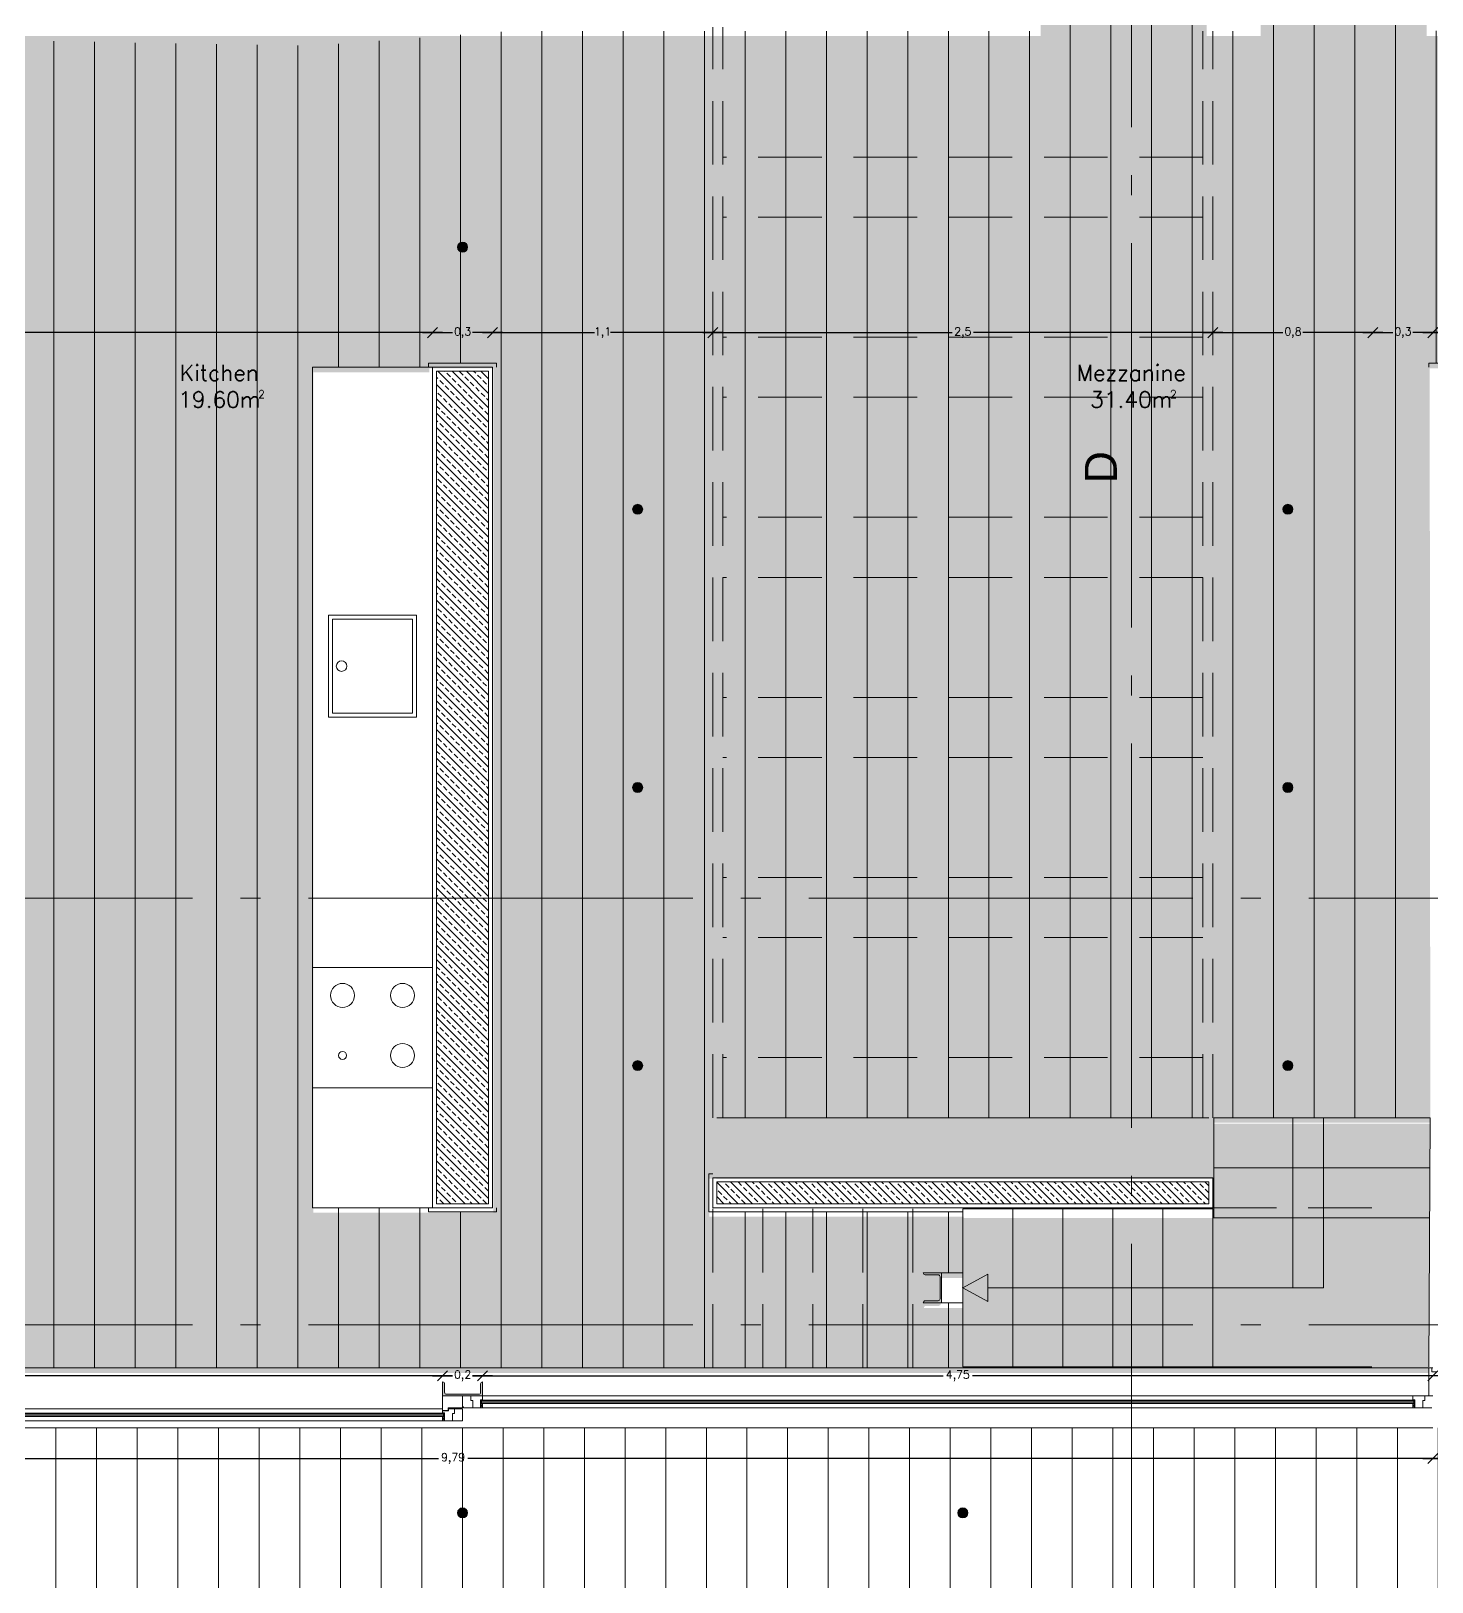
# Model space of a CAD drawing. Header units: inches. Extents: x 23 to 96, y 10 to 141.
# Drawn here: x 55.22 to 62.22, y 46.94 to 54.69 of the extents above; entities that cross this region are included whole.
import ezdxf

# ---------------------------------------------------------------- set-up
doc = ezdxf.new("R2010")
doc.units = ezdxf.units.IN
doc.header["$MEASUREMENT"] = 0
doc.linetypes.add('ACAD_ISO04W100', pattern=[30, 24, -3, 0, -3])
doc.linetypes.add('HIDDEN2', pattern=[4.7625, 3.175, -1.5875])
for name, color, linetype, lineweight in [('Cut', 2, 'Continuous', 5), ('Dash dot', 252, 'ACAD_ISO04W100', 0), ('Dimensions', 4, 'Continuous', 0), ('Dotted', 4, 'HIDDEN2', 0), ('Hatch Resistent stratum', 4, 'Continuous', 0), ('Hatch Wood pavement', 254, 'Continuous', 0), ('Legends', 7, 'Continuous', 0), ('Light points', 6, 'Continuous', 0), ('View in first plane', 250, 'Continuous', 0), ('View in second plane', 253, 'Continuous', 0)]:
    doc.layers.add(name, color=color, linetype=linetype, lineweight=lineweight)
doc.layers.add('Hatch solid 1', color=254, linetype='Continuous', lineweight=0, true_color=0xe8e8e8)
doc.styles.add('texto', font='txt.shx')
doc.dimstyles.new('André 1 50', dxfattribs={"dimtxt": 0.04, "dimasz": 0.05, "dimexe": 0.05, "dimexo": 0.05, "dimgap": 0.01, "dimtad": 0, "dimtih": 1, "dimtoh": 1, "dimlfac": -1, "dimzin": 9, "dimtxsty": 'texto', "dimblk": 'OBLIQUE', "dimcen": 0.08, "dimdle": 0.05, "dimse1": 1, "dimse2": 1, "dimazin": 0, "dimtfac": 1, "dimtmove": 0, "dimatfit": 3, "dimldrblk": 'NONE', "dimfxl": 1, "dimarcsym": 0})
pattern_1 = [(315, (-81674.977936, -49956.717895), (0.035921024484, 0.035921024484), []), (315, (-81674.977936, -49956.753817), (0.035921024484, 0.035921024484), [0.0254, -0.0127])]

# ---------------------------------------------------------------- blocks, each defined once
blk = doc.blocks.new('_Oblique')
at = {"color": 0, "linetype": 'ByBlock', "lineweight": -2}
blk.add_line((-0.5, -0.5), (0.5, 0.5), dxfattribs=at)
blk = doc.blocks.new('*D33')
at = {"layer": 'DEFPOINTS', "color": 0, "transparency": 16777216}
for p in [(62.2248, 47.7116), (62.5248, 47.7116), (62.2248, 47.5586)]:
    blk.add_point(p, dxfattribs=at)
at = {"layer": 'Dimensions', "color": 0, "lineweight": -2, "transparency": 16777216}
for p, q in [((62.1748, 47.5586), (62.3248, 47.5586)), ((62.5748, 47.5586), (62.4248, 47.5586))]:
    blk.add_line(p, q, dxfattribs=at)
at = {"layer": 'Dimensions', "color": 0, "lineweight": -2, "transparency": 16777216, "xscale": 0.05, "yscale": 0.05, "zscale": 0.05, "rotation": 180}
blk.add_blockref('_Oblique', (62.2248, 47.5586), dxfattribs=at)
at = {"layer": 'Dimensions', "color": 0, "lineweight": -2, "transparency": 16777216, "xscale": 0.05, "yscale": 0.05, "zscale": 0.05}
blk.add_blockref('_Oblique', (62.5248, 47.5586), dxfattribs=at)
at = {"layer": 'Dimensions', "color": 0, "transparency": 16777216, "insert": (62.3748, 47.5586), "char_height": 0.04, "attachment_point": 5, "style": 'texto'}
blk.add_mtext('0,3', dxfattribs=at)
blk = doc.blocks.new('_None')
blk = doc.blocks.new('*D34')
at = {"layer": 'DEFPOINTS', "color": 0, "transparency": 16777216}
for p in [(52.4298, 47.7116), (62.2248, 47.7116), (52.4298, 47.5586)]:
    blk.add_point(p, dxfattribs=at)
at = {"layer": 'Dimensions', "color": 0, "lineweight": -2, "transparency": 16777216}
for p, q in [((52.3798, 47.5586), (57.254, 47.5586)), ((62.2748, 47.5586), (57.4006, 47.5586))]:
    blk.add_line(p, q, dxfattribs=at)
at = {"layer": 'Dimensions', "color": 0, "lineweight": -2, "transparency": 16777216, "xscale": 0.05, "yscale": 0.05, "zscale": 0.05, "rotation": 180}
blk.add_blockref('_Oblique', (52.4298, 47.5586), dxfattribs=at)
at = {"layer": 'Dimensions', "color": 0, "lineweight": -2, "transparency": 16777216, "xscale": 0.05, "yscale": 0.05, "zscale": 0.05}
blk.add_blockref('_Oblique', (62.2248, 47.5586), dxfattribs=at)
at = {"layer": 'Dimensions', "color": 0, "transparency": 16777216, "insert": (57.3273, 47.5586), "char_height": 0.04, "attachment_point": 5, "style": 'texto'}
blk.add_mtext('9,79', dxfattribs=at)
blk = doc.blocks.new('*D52')
at = {"layer": 'DEFPOINTS', "color": 0, "transparency": 16777216}
for p in [(57.2248, 53.1843), (52.4498, 53.0116), (57.2248, 53.0116)]:
    blk.add_point(p, dxfattribs=at)
at = {"layer": 'Dimensions', "color": 0, "lineweight": -2, "transparency": 16777216}
for p, q in [((52.3998, 53.1843), (54.764, 53.1843)), ((57.2748, 53.1843), (54.9106, 53.1843))]:
    blk.add_line(p, q, dxfattribs=at)
at = {"layer": 'Dimensions', "color": 0, "lineweight": -2, "transparency": 16777216, "xscale": 0.05, "yscale": 0.05, "zscale": 0.05, "rotation": 180}
blk.add_blockref('_Oblique', (52.4498, 53.1843), dxfattribs=at)
at = {"layer": 'Dimensions', "color": 0, "lineweight": -2, "transparency": 16777216, "xscale": 0.05, "yscale": 0.05, "zscale": 0.05}
blk.add_blockref('_Oblique', (57.2248, 53.1843), dxfattribs=at)
at = {"layer": 'Dimensions', "color": 0, "transparency": 16777216, "insert": (54.8373, 53.1843), "char_height": 0.04, "attachment_point": 5, "style": 'texto'}
blk.add_mtext('4,78', dxfattribs=at)
blk = doc.blocks.new('*D53')
at = {"layer": 'DEFPOINTS', "color": 0, "transparency": 16777216}
for p in [(57.5248, 53.1843), (57.2248, 53.0116), (57.5248, 53.0116)]:
    blk.add_point(p, dxfattribs=at)
at = {"layer": 'Dimensions', "color": 0, "lineweight": -2, "transparency": 16777216}
for p, q in [((57.1748, 53.1843), (57.3248, 53.1843)), ((57.5748, 53.1843), (57.4248, 53.1843))]:
    blk.add_line(p, q, dxfattribs=at)
at = {"layer": 'Dimensions', "color": 0, "lineweight": -2, "transparency": 16777216, "xscale": 0.05, "yscale": 0.05, "zscale": 0.05, "rotation": 180}
blk.add_blockref('_Oblique', (57.2248, 53.1843), dxfattribs=at)
at = {"layer": 'Dimensions', "color": 0, "lineweight": -2, "transparency": 16777216, "xscale": 0.05, "yscale": 0.05, "zscale": 0.05}
blk.add_blockref('_Oblique', (57.5248, 53.1843), dxfattribs=at)
at = {"layer": 'Dimensions', "color": 0, "transparency": 16777216, "insert": (57.3748, 53.1843), "char_height": 0.04, "attachment_point": 5, "style": 'texto'}
blk.add_mtext('0,3', dxfattribs=at)
blk = doc.blocks.new('*D54')
at = {"layer": 'DEFPOINTS', "color": 0, "transparency": 16777216}
for p in [(63.5248, 53.1843), (62.2248, 53.0116), (63.5248, 53.0116)]:
    blk.add_point(p, dxfattribs=at)
at = {"layer": 'Dimensions', "color": 0, "lineweight": -2, "transparency": 16777216}
for p, q in [((62.1748, 53.1843), (62.8281, 53.1843)), ((63.5748, 53.1843), (62.9215, 53.1843))]:
    blk.add_line(p, q, dxfattribs=at)
at = {"layer": 'Dimensions', "color": 0, "lineweight": -2, "transparency": 16777216, "xscale": 0.05, "yscale": 0.05, "zscale": 0.05, "rotation": 180}
blk.add_blockref('_Oblique', (62.2248, 53.1843), dxfattribs=at)
at = {"layer": 'Dimensions', "color": 0, "lineweight": -2, "transparency": 16777216, "xscale": 0.05, "yscale": 0.05, "zscale": 0.05}
blk.add_blockref('_Oblique', (63.5248, 53.1843), dxfattribs=at)
at = {"layer": 'Dimensions', "color": 0, "transparency": 16777216, "insert": (62.8748, 53.1843), "char_height": 0.04, "attachment_point": 5, "style": 'texto'}
blk.add_mtext('1,3', dxfattribs=at)
blk = doc.blocks.new('*D56')
at = {"layer": 'DEFPOINTS', "color": 0, "transparency": 16777216}
for p in [(58.6248, 53.1843), (57.5248, 53.0116), (58.6248, 49.2616)]:
    blk.add_point(p, dxfattribs=at)
at = {"layer": 'Dimensions', "color": 0, "lineweight": -2, "transparency": 16777216}
for p, q in [((57.4748, 53.1843), (58.0348, 53.1843)), ((58.6748, 53.1843), (58.1148, 53.1843))]:
    blk.add_line(p, q, dxfattribs=at)
at = {"layer": 'Dimensions', "color": 0, "lineweight": -2, "transparency": 16777216, "xscale": 0.05, "yscale": 0.05, "zscale": 0.05, "rotation": 180}
blk.add_blockref('_Oblique', (57.5248, 53.1843), dxfattribs=at)
at = {"layer": 'Dimensions', "color": 0, "lineweight": -2, "transparency": 16777216, "xscale": 0.05, "yscale": 0.05, "zscale": 0.05}
blk.add_blockref('_Oblique', (58.6248, 53.1843), dxfattribs=at)
at = {"layer": 'Dimensions', "color": 0, "transparency": 16777216, "insert": (58.0748, 53.1843), "char_height": 0.04, "attachment_point": 5, "style": 'texto'}
blk.add_mtext('1,1', dxfattribs=at)
blk = doc.blocks.new('*D57')
at = {"layer": 'DEFPOINTS', "color": 0, "transparency": 16777216}
for p in [(61.1248, 53.1843), (58.6248, 49.2616), (61.1248, 49.2616)]:
    blk.add_point(p, dxfattribs=at)
at = {"layer": 'Dimensions', "color": 0, "lineweight": -2, "transparency": 16777216}
for p, q in [((58.5748, 53.1843), (59.8215, 53.1843)), ((61.1748, 53.1843), (59.9281, 53.1843))]:
    blk.add_line(p, q, dxfattribs=at)
at = {"layer": 'Dimensions', "color": 0, "lineweight": -2, "transparency": 16777216, "xscale": 0.05, "yscale": 0.05, "zscale": 0.05, "rotation": 180}
blk.add_blockref('_Oblique', (58.6248, 53.1843), dxfattribs=at)
at = {"layer": 'Dimensions', "color": 0, "lineweight": -2, "transparency": 16777216, "xscale": 0.05, "yscale": 0.05, "zscale": 0.05}
blk.add_blockref('_Oblique', (61.1248, 53.1843), dxfattribs=at)
at = {"layer": 'Dimensions', "color": 0, "transparency": 16777216, "insert": (59.8748, 53.1843), "char_height": 0.04, "attachment_point": 5, "style": 'texto'}
blk.add_mtext('2,5', dxfattribs=at)
blk = doc.blocks.new('*D58')
at = {"layer": 'DEFPOINTS', "color": 0, "transparency": 16777216}
for p in [(61.9248, 53.1843), (62.2248, 53.1843), (61.9248, 48.0116)]:
    blk.add_point(p, dxfattribs=at)
at = {"layer": 'Dimensions', "color": 0, "lineweight": -2, "transparency": 16777216}
for p, q in [((61.8748, 53.1843), (62.0248, 53.1843)), ((62.2748, 53.1843), (62.1248, 53.1843))]:
    blk.add_line(p, q, dxfattribs=at)
at = {"layer": 'Dimensions', "color": 0, "lineweight": -2, "transparency": 16777216, "xscale": 0.05, "yscale": 0.05, "zscale": 0.05, "rotation": 180}
blk.add_blockref('_Oblique', (61.9248, 53.1843), dxfattribs=at)
at = {"layer": 'Dimensions', "color": 0, "lineweight": -2, "transparency": 16777216, "xscale": 0.05, "yscale": 0.05, "zscale": 0.05}
blk.add_blockref('_Oblique', (62.2248, 53.1843), dxfattribs=at)
at = {"layer": 'Dimensions', "color": 0, "transparency": 16777216, "insert": (62.0748, 53.1843), "char_height": 0.04, "attachment_point": 5, "style": 'texto'}
blk.add_mtext('0,3', dxfattribs=at)
blk = doc.blocks.new('*D59')
at = {"layer": 'DEFPOINTS', "color": 0, "transparency": 16777216}
for p in [(61.1248, 53.1843), (61.1248, 53.1843), (61.9248, 48.0116)]:
    blk.add_point(p, dxfattribs=at)
at = {"layer": 'Dimensions', "color": 0, "lineweight": -2, "transparency": 16777216}
for p, q in [((61.0748, 53.1843), (61.4748, 53.1843)), ((61.9748, 53.1843), (61.5748, 53.1843))]:
    blk.add_line(p, q, dxfattribs=at)
at = {"layer": 'Dimensions', "color": 0, "lineweight": -2, "transparency": 16777216, "xscale": 0.05, "yscale": 0.05, "zscale": 0.05, "rotation": 180}
blk.add_blockref('_Oblique', (61.1248, 53.1843), dxfattribs=at)
at = {"layer": 'Dimensions', "color": 0, "lineweight": -2, "transparency": 16777216, "xscale": 0.05, "yscale": 0.05, "zscale": 0.05}
blk.add_blockref('_Oblique', (61.9248, 53.1843), dxfattribs=at)
at = {"layer": 'Dimensions', "color": 0, "transparency": 16777216, "insert": (61.5248, 53.1843), "char_height": 0.04, "attachment_point": 5, "style": 'texto'}
blk.add_mtext('0,8', dxfattribs=at)
blk = doc.blocks.new('*D69')
at = {"layer": 'DEFPOINTS', "color": 0, "transparency": 16777216}
for p in [(52.4748, 47.9416), (57.2748, 47.9719), (57.2748, 47.9416)]:
    blk.add_point(p, dxfattribs=at)
at = {"layer": 'Dimensions', "color": 0, "lineweight": -2, "transparency": 16777216}
for p, q in [((52.4248, 47.9719), (54.8215, 47.9719)), ((57.3248, 47.9719), (54.9281, 47.9719))]:
    blk.add_line(p, q, dxfattribs=at)
at = {"layer": 'Dimensions', "color": 0, "lineweight": -2, "transparency": 16777216, "xscale": 0.05, "yscale": 0.05, "zscale": 0.05, "rotation": 180}
blk.add_blockref('_Oblique', (52.4748, 47.9719), dxfattribs=at)
at = {"layer": 'Dimensions', "color": 0, "lineweight": -2, "transparency": 16777216, "xscale": 0.05, "yscale": 0.05, "zscale": 0.05}
blk.add_blockref('_Oblique', (57.2748, 47.9719), dxfattribs=at)
at = {"layer": 'Dimensions', "color": 0, "transparency": 16777216, "insert": (54.8748, 47.9719), "char_height": 0.04, "attachment_point": 5, "style": 'texto'}
blk.add_mtext('4,8', dxfattribs=at)
blk = doc.blocks.new('*D70')
at = {"layer": 'DEFPOINTS', "color": 0, "transparency": 16777216}
for p in [(57.2748, 47.9416), (57.4748, 47.9719), (57.4748, 47.9416)]:
    blk.add_point(p, dxfattribs=at)
at = {"layer": 'Dimensions', "color": 0, "lineweight": -2, "transparency": 16777216}
for p, q in [((57.2248, 47.9719), (57.3248, 47.9719)), ((57.5248, 47.9719), (57.4248, 47.9719))]:
    blk.add_line(p, q, dxfattribs=at)
at = {"layer": 'Dimensions', "color": 0, "lineweight": -2, "transparency": 16777216, "xscale": 0.05, "yscale": 0.05, "zscale": 0.05, "rotation": 180}
blk.add_blockref('_Oblique', (57.2748, 47.9719), dxfattribs=at)
at = {"layer": 'Dimensions', "color": 0, "lineweight": -2, "transparency": 16777216, "xscale": 0.05, "yscale": 0.05, "zscale": 0.05}
blk.add_blockref('_Oblique', (57.4748, 47.9719), dxfattribs=at)
at = {"layer": 'Dimensions', "color": 0, "transparency": 16777216, "insert": (57.3748, 47.9719), "char_height": 0.04, "attachment_point": 5, "style": 'texto'}
blk.add_mtext('0,2', dxfattribs=at)
blk = doc.blocks.new('*D71')
at = {"layer": 'DEFPOINTS', "color": 0, "transparency": 16777216}
for p in [(57.4748, 47.9416), (62.2248, 47.9719), (62.2248, 47.9719)]:
    blk.add_point(p, dxfattribs=at)
at = {"layer": 'Dimensions', "color": 0, "lineweight": -2, "transparency": 16777216}
for p, q in [((57.4248, 47.9719), (59.7765, 47.9719)), ((62.2748, 47.9719), (59.9231, 47.9719))]:
    blk.add_line(p, q, dxfattribs=at)
at = {"layer": 'Dimensions', "color": 0, "lineweight": -2, "transparency": 16777216, "xscale": 0.05, "yscale": 0.05, "zscale": 0.05, "rotation": 180}
blk.add_blockref('_Oblique', (57.4748, 47.9719), dxfattribs=at)
at = {"layer": 'Dimensions', "color": 0, "lineweight": -2, "transparency": 16777216, "xscale": 0.05, "yscale": 0.05, "zscale": 0.05}
blk.add_blockref('_Oblique', (62.2248, 47.9719), dxfattribs=at)
at = {"layer": 'Dimensions', "color": 0, "transparency": 16777216, "insert": (59.8498, 47.9719), "char_height": 0.04, "attachment_point": 5, "style": 'texto'}
blk.add_mtext('4,75', dxfattribs=at)

msp = doc.modelspace()

# ---------------------------------------------------------------- hatches: boundary and pattern name
at = {"layer": 'Cut'}
for points in [[(59.7689, 48.4866), (59.6769, 48.4866, 0.414214), (59.6869, 48.4766), (59.7509, 48.4766, -0.414214), (59.7609, 48.4666), (59.7609, 48.3566, -0.414214), (59.7509, 48.3466), (59.6869, 48.3466, 0.414214), (59.6769, 48.3366), (59.7689, 48.3366)], [(57.4748, 47.9416, 0.414214), (57.4648, 47.9316), (57.4648, 47.8896, -0.414214), (57.4548, 47.8796), (57.2948, 47.8796, -0.414214), (57.2848, 47.8896), (57.2848, 47.9316, 0.414214), (57.2748, 47.9416), (57.2748, 47.8716), (57.3748, 47.8716), (57.4158, 47.8716), (57.4748, 47.8716)]]:
    msp.add_hatch(color=256, dxfattribs=at).paths.add_polyline_path(points)
at = {"layer": 'Hatch Resistent stratum', "ltscale": 0.05}
h = msp.add_hatch(dxfattribs=at)
h.set_pattern_fill('ANSI33', color=256, scale=0.008, angle=-90, style=0)
h.set_pattern_definition(pattern_1)
h.paths.add_polyline_path([(57.5048, 52.9916), (57.2448, 52.9916), (57.2448, 48.8316), (57.5048, 48.8316)])
h = msp.add_hatch(dxfattribs=at)
h.set_pattern_fill('ANSI33', color=256, scale=0.008, angle=-90, style=0)
h.set_pattern_definition(pattern_1)
h.paths.add_polyline_path([(61.1048, 48.9416), (58.6448, 48.9416), (58.6448, 48.8316), (61.1048, 48.8316)])
at = {"layer": 'Hatch solid 1'}
h = msp.add_hatch(color=256, dxfattribs=at)
edge = h.paths.add_edge_path()
edge.add_line((62.2084, 52.9763), (62.2084, 52.9963))
edge.add_line((62.2084, 52.9963), (62.2084, 52.9863))
edge.add_line((62.2084, 52.9863), (62.2084, 53.0063))
edge.add_line((62.2084, 53.0063), (63.5484, 53.0063))
edge.add_line((63.5484, 53.0063), (63.5484, 52.6659))
edge.add_line((63.5484, 52.6659), (63.5284, 52.6659))
edge.add_line((63.5284, 52.6659), (63.5284, 48.0067))
edge.add_line((63.5284, 48.0067), (63.5484, 48.0067))
edge.add_line((63.5484, 48.0067), (63.5484, 44.9363))
edge.add_line((63.5484, 44.9363), (63.5584, 44.9363))
edge.add_line((63.5584, 44.9363), (63.5584, 44.8163))
edge.add_line((63.5584, 44.8163), (64.3484, 44.8163))
edge.add_line((64.3484, 44.8163), (64.3484, 44.9363))
edge.add_line((64.3484, 44.9363), (64.3484, 44.9563))
edge.add_line((64.3484, 44.9563), (65.4834, 44.9563))
edge.add_line((65.4834, 44.9563), (65.4834, 44.9363))
edge.add_line((65.4834, 44.9363), (65.4834, 44.8163))
edge.add_line((65.4834, 44.8163), (66.2734, 44.8163))
edge.add_line((66.2734, 44.8163), (66.2734, 44.9363))
edge.add_line((66.2734, 44.9363), (66.2834, 46.7413))
edge.add_line((66.2834, 46.7413), (65.2834, 46.7413))
edge.add_line((65.2834, 46.7413), (65.2834, 49.9313))
edge.add_line((65.2834, 49.9313), (65.4834, 49.9313))
edge.add_line((65.4834, 49.9313), (65.4834, 49.9113))
edge.add_line((65.4834, 49.9113), (65.4834, 49.7913))
edge.add_line((65.4834, 49.7913), (66.2734, 49.7913))
edge.add_line((66.2734, 49.7913), (66.2734, 49.9313))
edge.add_line((66.2734, 49.9313), (66.3034, 49.9313))
edge.add_line((66.3034, 49.9313), (66.4584, 49.9313))
edge.add_line((66.4584, 49.9313), (66.4584, 50.7413))
edge.add_line((66.4584, 50.7413), (66.3034, 50.7413))
edge.add_line((66.3034, 50.7413), (66.2834, 50.7413))
edge.add_line((66.2834, 50.7413), (66.2834, 51.7613))
edge.add_line((66.2834, 51.7613), (66.2734, 51.7613))
edge.add_line((66.2734, 51.7613), (66.2734, 51.8813))
edge.add_line((66.2734, 51.8813), (65.4834, 51.8813))
edge.add_line((65.4834, 51.8813), (65.4834, 51.7613))
edge.add_line((65.4834, 51.7613), (65.4834, 51.7413))
edge.add_line((65.4834, 51.7413), (65.2834, 51.7413))
edge.add_line((65.2834, 51.7413), (65.2834, 54.6688))
edge.add_line((65.2834, 54.6688), (62.2484, 54.6661))
edge.add_line((62.2484, 54.6661), (62.2284, 54.6661))
edge.add_line((62.2284, 54.6661), (62.2284, 54.6663))
edge.add_line((62.2284, 54.6663), (62.1934, 54.6663))
edge.add_line((62.1934, 54.6663), (62.1934, 54.9113))
edge.add_line((62.1934, 54.9113), (62.0934, 54.9113))
edge.add_line((62.0934, 54.9113), (62.0934, 54.8713))
edge.add_line((62.0934, 54.8713), (61.9934, 54.8713))
edge.add_line((61.9934, 54.8713), (61.9934, 54.8813))
edge.add_line((61.9934, 54.8813), (62.0834, 54.8813))
edge.add_line((62.0834, 54.8813), (62.0834, 54.9113))
edge.add_line((62.0834, 54.9113), (61.3634, 54.9113))
edge.add_line((61.3634, 54.9113), (61.3634, 54.6663))
edge.add_line((61.3634, 54.6663), (61.3134, 54.6663))
edge.add_line((61.3134, 54.6663), (61.1434, 54.6663))
edge.add_line((61.1434, 54.6663), (61.0934, 54.6663))
edge.add_line((61.0934, 54.6663), (61.0934, 54.9113))
edge.add_line((61.0934, 54.9113), (60.3734, 54.9113))
edge.add_line((60.3734, 54.9113), (60.3734, 54.8813))
edge.add_line((60.3734, 54.8813), (60.4634, 54.8813))
edge.add_line((60.4634, 54.8813), (60.4634, 54.8713))
edge.add_line((60.4634, 54.8713), (60.3634, 54.8713))
edge.add_line((60.3634, 54.8713), (60.3634, 54.9113))
edge.add_line((60.3634, 54.9113), (60.2634, 54.9113))
edge.add_line((60.2634, 54.9113), (60.2634, 54.6663))
edge.add_line((60.2634, 54.6663), (60.2134, 54.6663))
edge.add_line((60.2134, 54.6663), (57.8284, 54.6663))
edge.add_line((57.8284, 54.6663), (57.8284, 54.6663))
edge.add_line((57.8284, 54.6663), (56.6284, 54.6663))
edge.add_line((56.6284, 54.6663), (52.4634, 54.6659))
edge.add_line((52.4634, 54.6659), (50.3034, 54.6672))
edge.add_line((50.3034, 54.6672), (47.2784, 54.6661))
edge.add_line((47.2784, 54.6661), (47.2784, 54.666))
edge.add_line((47.2784, 54.666), (47.2784, 54.6663))
edge.add_line((47.2784, 54.6663), (44.5284, 54.6663))
edge.add_line((44.5284, 54.6663), (44.5284, 54.6659))
edge.add_line((44.5284, 54.6659), (44.5284, 47.9863))
edge.add_line((44.5284, 47.9863), (50.2834, 47.9863))
edge.add_line((50.2834, 47.9863), (50.2834, 53.0063))
edge.add_line((50.2834, 53.0063), (51.4734, 53.0063))
edge.add_line((51.4734, 53.0063), (51.4734, 52.9863))
edge.add_line((51.4734, 52.9863), (51.4734, 52.8313))
edge.add_line((51.4734, 52.8313), (52.2834, 52.8313))
edge.add_line((52.2834, 52.8313), (52.2834, 52.8363))
edge.add_line((52.2834, 52.8363), (52.2834, 52.9863))
edge.add_line((52.2834, 52.9863), (52.2834, 53.0067))
edge.add_line((52.2834, 53.0067), (52.4734, 53.0067))
edge.add_line((52.4734, 53.0067), (52.4734, 49.7663))
edge.add_line((52.4734, 49.7663), (52.4534, 49.7663))
edge.add_line((52.4534, 49.7663), (52.2984, 49.7663))
edge.add_line((52.2984, 49.7663), (52.2984, 48.9563))
edge.add_line((52.2984, 48.9563), (52.4738, 48.9563))
edge.add_line((52.4738, 48.9563), (52.4738, 48.7863))
edge.add_line((52.4738, 48.7863), (50.2834, 48.7863))
edge.add_line((50.2834, 48.7863), (50.2834, 47.9863))
edge.add_line((50.2834, 47.9863), (59.8784, 47.9863))
edge.add_line((59.8784, 47.9863), (59.8784, 48.3113))
edge.add_line((59.8784, 48.3113), (59.7725, 48.3113))
edge.add_line((59.7725, 48.3113), (59.6805, 48.3113))
edge.add_arc((59.6905, 48.3113), 0.01, 90, 180, ccw=False)
edge.add_line((59.6905, 48.3213), (59.7545, 48.3213))
edge.add_arc((59.7545, 48.3313), 0.01, 270, 360)
edge.add_line((59.7645, 48.3313), (59.7645, 48.4513))
edge.add_line((59.7645, 48.4513), (59.7545, 48.4513))
edge.add_arc((59.7545, 48.4413), 0.01, 0, 90, ccw=False)
edge.add_line((59.7645, 48.4413), (59.7725, 48.4613))
edge.add_line((59.7725, 48.4613), (59.8784, 48.4613))
edge.add_line((59.8784, 48.4613), (59.8784, 48.7663))
edge.add_line((59.8784, 48.7663), (58.6084, 48.7663))
edge.add_line((58.6084, 48.7663), (58.6084, 48.9563))
edge.add_line((58.6084, 48.9563), (58.6284, 48.9563))
edge.add_line((58.6284, 48.9563), (58.6484, 48.956))
edge.add_line((58.6484, 48.956), (61.1285, 48.956))
edge.add_line((61.1285, 48.956), (61.1284, 49.2363))
edge.add_line((61.1284, 49.2363), (62.2114, 49.2363))
edge.add_line((62.2114, 49.2363), (62.2084, 52.9763))
h.paths.add_polyline_path([(57.5284, 48.7863), (57.5284, 48.7864), (57.2084, 48.7864), (57.2084, 48.7863), (56.6284, 48.7863), (56.6284, 52.9863), (57.2084, 52.9863), (57.2084, 53.0063), (57.5284, 53.0063), (57.5284, 52.9863)], flags=16)
at = {"layer": 'Hatch solid 1', "ltscale": 0.02}
msp.add_hatch(color=256, dxfattribs=at).paths.add_polyline_path([(62.2113, 49.2312), (61.1248, 49.2312), (61.1248, 48.7612), (59.8748, 48.7612), (59.8748, 47.9862), (62.2044, 47.9862)])
at = {"layer": 'Hatch Wood pavement', "ltscale": 0.02}
h = msp.add_hatch(dxfattribs=at)
h.set_pattern_fill('ANSI31', color=256, scale=0.064, angle=45, style=0)
h.set_pattern_definition([(90, (2001.59127, 508.12779), (-0.2032, 0), [])])
h.paths.add_polyline_path([(63.2248, 47.7116), (62.5248, 47.7116), (62.2248, 47.7116), (52.4498, 47.7116), (52.4498, 45.9916), (37.5048, 45.9916), (37.5048, 48.8316), (44.2248, 48.8316), (44.2248, 54.7116), (42.2248, 54.7116), (39.2248, 54.7116), (39.2248, 55.0116), (36.2248, 55.0116), (36.2248, 44.7116), (63.2248, 44.7116)])
h = msp.add_hatch(dxfattribs=at)
h.set_pattern_fill('ANSI31', color=256, scale=0.064, angle=45, style=0)
h.set_pattern_definition([(90, (-30.01201, -8.7079), (-0.2032, 0), [])])
edge = h.paths.add_edge_path()
edge.add_line((62.2048, 52.9916), (62.2048, 53.0115))
edge.add_line((62.2048, 53.0115), (62.2048, 53.0116))
edge.add_line((62.2048, 53.0116), (62.2048, 53.0316))
edge.add_line((62.2048, 53.0316), (63.5448, 53.0316))
edge.add_line((63.5448, 53.0316), (63.5448, 52.6912))
edge.add_line((63.5448, 52.6912), (63.5248, 52.6912))
edge.add_line((63.5248, 52.6912), (63.5248, 48.032))
edge.add_line((63.5248, 48.032), (63.5448, 48.032))
edge.add_line((63.5448, 48.032), (63.5448, 44.9616))
edge.add_line((63.5448, 44.9616), (63.5548, 44.9616))
edge.add_line((63.5548, 44.9616), (63.5548, 44.8416))
edge.add_line((63.5548, 44.8416), (64.3448, 44.8416))
edge.add_line((64.3448, 44.8416), (64.3448, 44.9616))
edge.add_line((64.3448, 44.9616), (64.3448, 44.9816))
edge.add_line((64.3448, 44.9816), (65.4798, 44.9816))
edge.add_line((65.4798, 44.9816), (65.4798, 44.9616))
edge.add_line((65.4798, 44.9616), (65.4798, 44.8416))
edge.add_line((65.4798, 44.8416), (66.2698, 44.8416))
edge.add_line((66.2698, 44.8416), (66.2698, 44.9616))
edge.add_line((66.2698, 44.9616), (66.2798, 46.7666))
edge.add_line((66.2798, 46.7666), (65.2798, 46.7666))
edge.add_line((65.2798, 46.7666), (65.2798, 49.9566))
edge.add_line((65.2798, 49.9566), (65.4798, 49.9566))
edge.add_line((65.4798, 49.9566), (65.4798, 49.9366))
edge.add_line((65.4798, 49.9366), (65.4798, 49.8166))
edge.add_line((65.4798, 49.8166), (66.2698, 49.8166))
edge.add_line((66.2698, 49.8166), (66.2698, 49.9566))
edge.add_line((66.2698, 49.9566), (66.2998, 49.9566))
edge.add_line((66.2998, 49.9566), (66.4548, 49.9566))
edge.add_line((66.4548, 49.9566), (66.4548, 50.7666))
edge.add_line((66.4548, 50.7666), (66.2998, 50.7666))
edge.add_line((66.2998, 50.7666), (66.2798, 50.7666))
edge.add_line((66.2798, 50.7666), (66.2798, 51.7866))
edge.add_line((66.2798, 51.7866), (66.2698, 51.7866))
edge.add_line((66.2698, 51.7866), (66.2698, 51.9066))
edge.add_line((66.2698, 51.9066), (65.4798, 51.9066))
edge.add_line((65.4798, 51.9066), (65.4798, 51.7866))
edge.add_line((65.4798, 51.7866), (65.4798, 51.7666))
edge.add_line((65.4798, 51.7666), (65.2798, 51.7666))
edge.add_line((65.2798, 51.7666), (65.2798, 54.693))
edge.add_line((65.2798, 54.693), (62.2448, 54.693))
edge.add_line((62.2448, 54.693), (62.2248, 54.6924))
edge.add_line((62.2248, 54.6924), (62.2248, 54.6916))
edge.add_line((62.2248, 54.6916), (62.1898, 54.6916))
edge.add_line((62.1898, 54.6916), (62.1898, 54.9366))
edge.add_line((62.1898, 54.9366), (62.0898, 54.9366))
edge.add_line((62.0898, 54.9366), (62.0898, 54.8966))
edge.add_line((62.0898, 54.8966), (61.9898, 54.8966))
edge.add_line((61.9898, 54.8966), (61.9898, 54.9066))
edge.add_line((61.9898, 54.9066), (62.0798, 54.9066))
edge.add_line((62.0798, 54.9066), (62.0798, 54.9366))
edge.add_line((62.0798, 54.9366), (61.3598, 54.9366))
edge.add_line((61.3598, 54.9366), (61.3598, 54.6916))
edge.add_line((61.3598, 54.6916), (61.3098, 54.6916))
edge.add_line((61.3098, 54.6916), (61.1398, 54.6916))
edge.add_line((61.1398, 54.6916), (61.0898, 54.6916))
edge.add_line((61.0898, 54.6916), (61.0898, 54.9366))
edge.add_line((61.0898, 54.9366), (60.3698, 54.9366))
edge.add_line((60.3698, 54.9366), (60.3698, 54.9066))
edge.add_line((60.3698, 54.9066), (60.4598, 54.9066))
edge.add_line((60.4598, 54.9066), (60.4598, 54.8966))
edge.add_line((60.4598, 54.8966), (60.3598, 54.8966))
edge.add_line((60.3598, 54.8966), (60.3598, 54.9366))
edge.add_line((60.3598, 54.9366), (60.2598, 54.9366))
edge.add_line((60.2598, 54.9366), (60.2598, 54.6916))
edge.add_line((60.2598, 54.6916), (60.2098, 54.6916))
edge.add_line((60.2098, 54.6916), (57.8248, 54.6916))
edge.add_line((57.8248, 54.6916), (57.6161, 54.6916))
edge.add_line((57.6161, 54.6916), (56.6248, 54.6176))
edge.add_line((56.6248, 54.6176), (52.4598, 54.6916))
edge.add_line((52.4598, 54.6916), (50.2998, 54.6916))
edge.add_line((50.2998, 54.6916), (47.9971, 54.6916))
edge.add_line((47.9971, 54.6916), (47.7449, 54.6916))
edge.add_line((47.7449, 54.6916), (47.2748, 54.6916))
edge.add_line((47.2748, 54.6916), (44.5248, 54.6916))
edge.add_line((44.5248, 54.6916), (44.5248, 54.6912))
edge.add_line((44.5248, 54.6912), (44.5248, 48.0116))
edge.add_line((44.5248, 48.0116), (50.2798, 48.0116))
edge.add_line((50.2798, 48.0116), (50.2798, 53.0316))
edge.add_line((50.2798, 53.0316), (51.4698, 53.0316))
edge.add_line((51.4698, 53.0316), (51.4698, 53.0116))
edge.add_line((51.4698, 53.0116), (51.4698, 52.8566))
edge.add_line((51.4698, 52.8566), (52.2798, 52.8566))
edge.add_line((52.2798, 52.8566), (52.2798, 52.8616))
edge.add_line((52.2798, 52.8616), (52.2798, 53.0116))
edge.add_line((52.2798, 53.0116), (52.2798, 53.032))
edge.add_line((52.2798, 53.032), (52.4698, 53.032))
edge.add_line((52.4698, 53.032), (52.4698, 49.7916))
edge.add_line((52.4698, 49.7916), (52.4498, 49.7916))
edge.add_line((52.4498, 49.7916), (52.2948, 49.7916))
edge.add_line((52.2948, 49.7916), (52.2948, 48.9816))
edge.add_line((52.2948, 48.9816), (52.4702, 48.9816))
edge.add_line((52.4702, 48.9816), (52.4702, 48.8116))
edge.add_line((52.4702, 48.8116), (50.2998, 48.8116))
edge.add_line((50.2998, 48.8116), (50.2896, 48.0116))
edge.add_line((50.2896, 48.0116), (59.8748, 48.0116))
edge.add_line((59.8748, 48.0116), (59.8748, 48.3366))
edge.add_line((59.8748, 48.3366), (59.7689, 48.3366))
edge.add_line((59.7689, 48.3366), (59.6769, 48.3366))
edge.add_arc((59.6869, 48.3366), 0.01, 90, 180, ccw=False)
edge.add_line((59.6869, 48.3466), (59.7509, 48.3466))
edge.add_arc((59.7509, 48.3566), 0.01, 270, 360)
edge.add_line((59.7609, 48.3566), (59.7609, 48.4766))
edge.add_line((59.7609, 48.4766), (59.7509, 48.4766))
edge.add_arc((59.7509, 48.4666), 0.01, 0, 90, ccw=False)
edge.add_line((59.7609, 48.4666), (59.7689, 48.4866))
edge.add_line((59.7689, 48.4866), (59.8748, 48.4866))
edge.add_line((59.8748, 48.4866), (59.8748, 48.7916))
edge.add_line((59.8748, 48.7916), (58.6048, 48.7916))
edge.add_line((58.6048, 48.7916), (58.6048, 48.9816))
edge.add_line((58.6048, 48.9816), (58.6248, 49.2616))
edge.add_line((58.6248, 49.2616), (58.6448, 49.2616))
edge.add_line((58.6448, 49.2616), (61.1048, 49.2616))
edge.add_line((61.1048, 49.2616), (61.1248, 49.2616))
edge.add_line((61.1248, 49.2616), (62.2048, 49.2616))
edge.add_line((62.2048, 49.2616), (62.2048, 52.9916))
h.paths.add_polyline_path([(57.5448, 48.8116), (57.5448, 48.7916), (57.2048, 48.7916), (57.2048, 48.8116), (56.6248, 48.8116), (56.6248, 53.0116), (57.2048, 53.0116), (57.2048, 53.0316), (57.5448, 53.0316), (57.5448, 53.0116)], flags=16)
at = {"layer": 'Light points'}
for points in [[(57.3498, 53.6116, 1), (57.3998, 53.6116, 1)], [(58.2248, 52.3016, 1), (58.2748, 52.3016, 1)], [(61.4748, 52.3016, 1), (61.5248, 52.3016, 1)], [(58.2248, 50.9116, 1), (58.2748, 50.9116, 1)], [(61.4748, 50.9116, 1), (61.5248, 50.9116, 1)], [(58.2248, 49.5216, 1), (58.2748, 49.5216, 1)], [(61.4748, 49.5216, 1), (61.5248, 49.5216, 1)], [(57.3498, 47.2866, 1), (57.3998, 47.2866, 1)], [(59.8498, 47.2866, 1), (59.8998, 47.2866, 1)]]:
    msp.add_hatch(color=256, dxfattribs=at).paths.add_polyline_path(points)

# ---------------------------------------------------------------- linework, layer by layer
at = {"layer": 'Cut'}
for p, q in [((57.2248, 53.0116), (57.2248, 48.8116)), ((57.5248, 53.0116), (57.2248, 53.0116)), ((57.5248, 53.0116), (57.5248, 48.8116)), ((57.2448, 52.9916), (57.2448, 48.8316)), ((57.5048, 52.9916), (57.2448, 52.9916)), ((57.5048, 52.9916), (57.5048, 48.8316)), ((58.6248, 48.8116), (58.6248, 48.9616)), ((61.1248, 48.9616), (58.6248, 48.9616)), ((58.6448, 48.8316), (58.6448, 48.9416)), ((61.1048, 48.9416), (58.6448, 48.9416)), ((61.1048, 48.9416), (61.1048, 48.8316)), ((61.1248, 48.9616), (61.1248, 48.8116)), ((57.5048, 48.8316), (57.2448, 48.8316)), ((61.1048, 48.8316), (58.6448, 48.8316)), ((57.5248, 48.8116), (57.2248, 48.8116)), ((61.1248, 48.8116), (58.6248, 48.8116)), ((59.7689, 48.4866), (59.6769, 48.4866)), ((59.6769, 48.4866), (59.6769, 48.4866)), ((59.7509, 48.4766), (59.6869, 48.4766)), ((59.7609, 48.3566), (59.7609, 48.4666)), ((59.7689, 48.3366), (59.7689, 48.4866)), ((59.7689, 48.3366), (59.6769, 48.3366)), ((59.6769, 48.3366), (59.6769, 48.3366)), ((59.7509, 48.3466), (59.6869, 48.3466)), ((62.2044, 47.8716), (62.2044, 48.0116)), ((62.2044, 48.0116), (62.2194, 48.0116)), ((62.2194, 47.9916), (62.2194, 48.0116)), ((62.2194, 47.9916), (62.2448, 47.9916)), ((57.2748, 47.9416), (57.2748, 47.8716)), ((57.2748, 47.9416), (57.2748, 47.9416)), ((57.2848, 47.9316), (57.2848, 47.8896)), ((57.4648, 47.9316), (57.4648, 47.8896)), ((57.4748, 47.9416), (57.4748, 47.8716)), ((57.4748, 47.9416), (57.4748, 47.9416)), ((57.3748, 47.8716), (57.2748, 47.8716)), ((57.2748, 47.7986), (57.2748, 47.8716)), ((57.4548, 47.8796), (57.2948, 47.8796)), ((57.3748, 47.8716), (57.4158, 47.8716)), ((57.3748, 47.8116), (57.3748, 47.8716)), ((57.4748, 47.8716), (57.4158, 47.8716)), ((57.4158, 47.8486), (57.4158, 47.8716)), ((57.4258, 47.8486), (57.4158, 47.8486)), ((57.4258, 47.8116), (57.4258, 47.8486)), ((57.4648, 47.8516), (57.4648, 47.8316)), ((57.4648, 47.8516), (57.4748, 47.8516)), ((57.4648, 47.8316), (57.4648, 47.8116)), ((57.4748, 47.8316), (57.4648, 47.8316)), ((57.4748, 47.8116), (57.4648, 47.8316)), ((57.4748, 47.8316), (57.4648, 47.8116)), ((57.4668, 47.8496), (62.1328, 47.8496)), ((57.4668, 47.8496), (57.4668, 47.8336)), ((57.4668, 47.8456), (62.1328, 47.8456)), ((57.4668, 47.8376), (62.1328, 47.8376)), ((57.4668, 47.8336), (62.1328, 47.8336)), ((57.4698, 47.8376), (57.4698, 47.8456)), ((57.4748, 47.8516), (57.4748, 47.8716)), ((57.4748, 47.8116), (57.4748, 47.8316)), ((62.1248, 47.8716), (62.1838, 47.8716)), ((62.1248, 47.8516), (62.1248, 47.8716)), ((62.1348, 47.8516), (62.1248, 47.8516)), ((62.1248, 47.8116), (62.1248, 47.8316)), ((62.1248, 47.8316), (62.1348, 47.8316)), ((62.1248, 47.8116), (62.1348, 47.8316)), ((62.1248, 47.8316), (62.1348, 47.8116)), ((62.1298, 47.8376), (62.1298, 47.8456)), ((62.1328, 47.8496), (62.1328, 47.8336)), ((62.1348, 47.8516), (62.1348, 47.8316)), ((62.1348, 47.8316), (62.1348, 47.8116)), ((62.1738, 47.8116), (62.1738, 47.8486)), ((62.1738, 47.8486), (62.1838, 47.8486)), ((62.1838, 47.8486), (62.1838, 47.8716)), ((62.2248, 47.8716), (62.1838, 47.8716)), ((52.4668, 47.7846), (57.2828, 47.7846)), ((52.4668, 47.7806), (57.2828, 47.7806)), ((52.4668, 47.7726), (57.2828, 47.7726)), ((52.4668, 47.7686), (57.2828, 47.7686)), ((57.2748, 47.7986), (57.3023, 47.7986)), ((57.2748, 47.7866), (57.2748, 47.7966)), ((57.2748, 47.7966), (57.3043, 47.7966)), ((57.2848, 47.7866), (57.2748, 47.7866)), ((57.2748, 47.7466), (57.2748, 47.7666)), ((57.2748, 47.7666), (57.2848, 47.7666)), ((57.2748, 47.7466), (57.2848, 47.7666)), ((57.2748, 47.7666), (57.2848, 47.7466)), ((57.2848, 47.7466), (57.2748, 47.7466)), ((57.2798, 47.7726), (57.2798, 47.7806)), ((57.2828, 47.7846), (57.2828, 47.7686)), ((57.2848, 47.7866), (57.2848, 47.7666)), ((57.2848, 47.7666), (57.2848, 47.7466)), ((57.2848, 47.7466), (57.3238, 47.7466)), ((57.3748, 47.8116), (57.3023, 47.8116)), ((57.3023, 47.7986), (57.3023, 47.8116)), ((57.3748, 47.8066), (57.3043, 47.8066)), ((57.3043, 47.7966), (57.3043, 47.8066)), ((57.3238, 47.7466), (57.3238, 47.7836)), ((57.3238, 47.7836), (57.3338, 47.7836)), ((57.3748, 47.7466), (57.3238, 47.7466)), ((57.3338, 47.8066), (57.3338, 47.7836)), ((57.3798, 47.8166), (57.3748, 47.8166)), ((57.3748, 47.8066), (57.3748, 47.7466)), ((57.3798, 47.8116), (57.3798, 47.8166)), ((57.4258, 47.8116), (57.3798, 47.8116)), ((57.4648, 47.8116), (57.4258, 47.8116)), ((57.4648, 47.8116), (57.4748, 47.8116)), ((62.1348, 47.8116), (62.1248, 47.8116)), ((62.1348, 47.8116), (62.1738, 47.8116)), ((62.1738, 47.8116), (62.2198, 47.8116))]:
    msp.add_line(p, q, dxfattribs=at)
for centre, start, end in [((59.6869, 48.4866), 180, 270), ((59.7509, 48.4666), 0, 90), ((59.6869, 48.3366), 90, 180), ((59.7509, 48.3566), 270, 0), ((57.2748, 47.9316), 360, 90), ((57.4748, 47.9316), 90, 180), ((57.2948, 47.8896), 180, 270), ((57.4548, 47.8896), 270, 0)]:
    msp.add_arc(centre, 0.01, start, end, dxfattribs=at)
at = {"layer": 'Dash dot', "ltscale": 0.08}
for p, q in [((60.7185, 44.2116), (60.7185, 61.5116)), ((71.0248, 50.3579), (35.7248, 50.3579)), ((71.0248, 48.2261), (35.7248, 48.2261))]:
    msp.add_line(p, q, dxfattribs=at)
at = {"layer": 'Dotted', "ltscale": 0.1}
for p, q in [((58.6248, 49.2616), (58.6248, 54.7116)), ((58.6748, 49.2616), (58.6748, 54.7116)), ((61.0748, 49.2616), (61.0748, 54.6916)), ((61.1248, 49.2616), (61.1248, 54.6916)), ((61.0748, 54.0616), (58.6748, 54.0616)), ((61.0748, 53.7616), (58.6748, 53.7616)), ((61.0748, 53.1616), (58.6748, 53.1616)), ((61.0748, 52.8616), (58.6748, 52.8616)), ((61.0748, 52.2616), (58.6748, 52.2616)), ((61.0748, 51.9616), (58.6748, 51.9616)), ((61.0748, 51.3616), (58.6748, 51.3616)), ((61.0748, 51.0616), (58.6748, 51.0616)), ((61.0748, 50.4616), (58.6748, 50.4616)), ((61.0748, 50.1616), (58.6748, 50.1616)), ((61.0748, 49.5616), (58.6748, 49.5616)), ((58.6248, 48.0116), (58.6248, 48.8116)), ((58.8748, 48.0116), (58.8748, 48.8116)), ((59.1248, 48.0116), (59.1248, 48.8116)), ((59.3748, 48.0116), (59.3748, 48.8116)), ((59.6248, 48.0116), (59.6248, 48.8116)), ((61.1248, 48.8116), (61.9248, 48.8116))]:
    msp.add_line(p, q, dxfattribs=at)
at = {"layer": 'Light points'}
for centre in [(57.3748, 53.6116), (58.2498, 52.3016), (61.4998, 52.3016), (58.2498, 50.9116), (61.4998, 50.9116), (58.2498, 49.5216), (61.4998, 49.5216), (57.3748, 47.2866), (59.8748, 47.2866)]:
    msp.add_circle(centre, 0.025, dxfattribs=at)
at = {"layer": 'View in first plane'}
for p, q in [((56.6248, 48.8116), (56.6248, 53.0116)), ((57.2248, 53.0116), (56.6248, 53.0116)), ((56.7048, 51.7733), (57.1448, 51.7733)), ((56.7048, 51.7733), (56.7048, 51.2633)), ((57.1448, 51.7733), (57.1448, 51.2633)), ((56.7248, 51.7533), (57.1248, 51.7533)), ((56.7248, 51.7533), (56.7248, 51.2833)), ((57.1248, 51.7533), (57.1248, 51.2833)), ((57.1448, 51.2633), (56.7048, 51.2633)), ((57.1248, 51.2833), (56.7248, 51.2833)), ((57.2248, 50.0116), (56.6248, 50.0116)), ((57.2248, 49.4116), (56.6248, 49.4116)), ((61.1048, 49.2616), (58.6448, 49.2616)), ((61.1298, 49.2616), (62.2113, 49.2616)), ((61.1298, 48.7616), (61.1298, 49.2616)), ((61.5248, 49.2616), (61.5248, 48.4116)), ((61.6779, 49.2616), (61.6779, 48.4116)), ((62.2044, 48.0166), (62.2113, 49.2616)), ((61.1298, 49.0116), (62.2099, 49.0116)), ((57.2248, 48.8116), (56.6248, 48.8116)), ((60.1248, 48.8066), (59.8748, 48.8066)), ((59.8748, 48.0166), (59.8748, 48.8066)), ((61.1248, 48.8066), (60.1248, 48.8066)), ((60.1248, 48.0166), (60.1248, 48.8066)), ((60.3748, 48.0166), (60.3748, 48.8066)), ((60.6248, 48.0166), (60.6248, 48.8066)), ((60.8748, 48.0166), (60.8748, 48.8066)), ((61.1248, 48.0166), (61.1248, 48.8066)), ((61.1248, 48.7616), (62.2085, 48.7616)), ((59.7689, 48.4866), (59.8748, 48.4866)), ((59.8748, 48.4116), (59.9998, 48.4793)), ((59.9998, 48.4793), (59.9998, 48.3439)), ((59.8748, 48.4116), (59.9998, 48.3439)), ((61.6779, 48.4116), (59.9998, 48.4116)), ((59.7689, 48.3366), (59.8748, 48.3366)), ((59.8748, 48.0166), (61.9198, 48.0166))]:
    msp.add_line(p, q, dxfattribs=at)
for centre, radius in [((56.7701, 51.5183), 0.0264), ((56.7748, 49.8726), 0.06), ((57.0748, 49.8726), 0.06), ((57.0748, 49.5726), 0.06), ((56.7748, 49.5726), 0.02)]:
    msp.add_circle(centre, radius, dxfattribs=at)
for p in [(59.8748, 48.4116), (60.1248, 48.4116), (60.3748, 48.4116), (60.6248, 48.4116), (60.8748, 48.4116)]:
    msp.add_point(p, dxfattribs=at)
at = {"layer": 'View in second plane'}
for p, q in [((57.2048, 53.0116), (57.2048, 53.0316)), ((57.5448, 53.0316), (57.2048, 53.0316)), ((57.5448, 53.0116), (57.5448, 53.0316)), ((63.5448, 53.0316), (62.2048, 53.0316)), ((62.2048, 53.0116), (62.2048, 53.0316)), ((58.6048, 48.7916), (58.6048, 48.9816)), ((58.6248, 48.9816), (58.6048, 48.9816)), ((57.2048, 48.8116), (57.2048, 48.7916)), ((57.5448, 48.7916), (57.2048, 48.7916)), ((57.5448, 48.8116), (57.5448, 48.7916)), ((59.8748, 48.7916), (58.6048, 48.7916)), ((44.5248, 48.0116), (62.2248, 48.0116)), ((57.4748, 47.8716), (62.1248, 47.8716)), ((52.4748, 47.8066), (57.2748, 47.8066)), ((52.4748, 47.7466), (57.2748, 47.7466)), ((57.4748, 47.8116), (62.1248, 47.8116)), ((44.2248, 47.7116), (62.2248, 47.7116))]:
    msp.add_line(p, q, dxfattribs=at)

# ---------------------------------------------------------------- texts
at = {"layer": 'Legends', "width": 8.564103, "style": 'texto'}
for s, insert, char_height, attachment_point in [('Kitchen\\P19.60m', (56.159, 52.9165), 0.08, 5), ('Mezzanine\\P31.40m', (60.7167, 52.9165), 0.08, 5), ('2', (56.3865, 52.8964), 0.04, 3), ('2', (60.9442, 52.8964), 0.04, 3)]:
    msp.add_mtext(s, dxfattribs=dict(at, insert=insert, char_height=char_height, attachment_point=attachment_point))
at = {"layer": 'Legends', "insert": (60.4848, 52.5925), "char_height": 0.16, "width": 8.564103, "attachment_point": 3, "rotation": 90, "style": 'texto'}
msp.add_mtext('{\\fArial|b0|i0|c0|p34;D}', dxfattribs=at)

# ---------------------------------------------------------------- dimensions: what is measured, and where the dimension line sits
at = {"layer": 'Dimensions'}
for base, p1, p2, picture, middle in [((57.2247938138, 53.1843057245), (52.4497938138, 53.0115927833), (57.2247938138, 53.0115927833), '*D52', (54.8372938138, 53.1843057245)), ((57.5248, 53.1843), (57.2248, 53.0116), (57.5248, 53.0116), '*D53', (57.3748, 53.1843)), ((61.1248, 53.1843), (58.6248, 49.2616), (61.1248, 49.2616), '*D57', (59.8748, 53.1843)), ((61.1248, 53.1843), (61.9248, 48.0116), (61.1248, 53.1843), '*D59', (61.5248, 53.1843)), ((63.5248, 53.1843), (62.2248, 53.0116), (63.5248, 53.0116), '*D54', (62.8748, 53.1843)), ((57.2748, 47.9719), (52.4748, 47.9416), (57.2748, 47.9416), '*D69', (54.8748, 47.9719)), ((57.4748, 47.9719), (57.2748, 47.9416), (57.4748, 47.9416), '*D70', (57.3748, 47.9719)), ((62.2248, 47.9719), (57.4748, 47.9416), (62.2248, 47.9719), '*D71', (59.8498, 47.9719)), ((62.2248, 47.5586), (62.5248, 47.7116), (62.2248, 47.7116), '*D33', (62.3748, 47.5586))]:
    dim = msp.add_linear_dim(base=base, p1=p1, p2=p2, dimstyle='André 1 50', override={"dimtmove": 1}, dxfattribs=at)
    dim.commit()
    dim.dimension.update_dxf_attribs({"geometry": picture, "text_midpoint": middle})
for base, p1, p2, picture, middle in [((58.6248, 53.1843), (57.5248, 53.0116), (58.6248, 49.2616), '*D56', (58.0748, 53.1843)), ((61.9248, 53.1843), (62.2248, 53.1843), (61.9248, 48.0116), '*D58', (62.0748, 53.1843)), ((52.4297938138, 47.5586253262), (62.2247938135, 47.7115927834), (52.4297938138, 47.7115927833), '*D34', (57.3272938136, 47.5586253262))]:
    dim = msp.add_linear_dim(base=base, p1=p1, p2=p2, dimstyle='André 1 50', dxfattribs=at)
    dim.commit()
    dim.dimension.update_dxf_attribs({"geometry": picture, "text_midpoint": middle})

doc.saveas('drawing.dxf')
